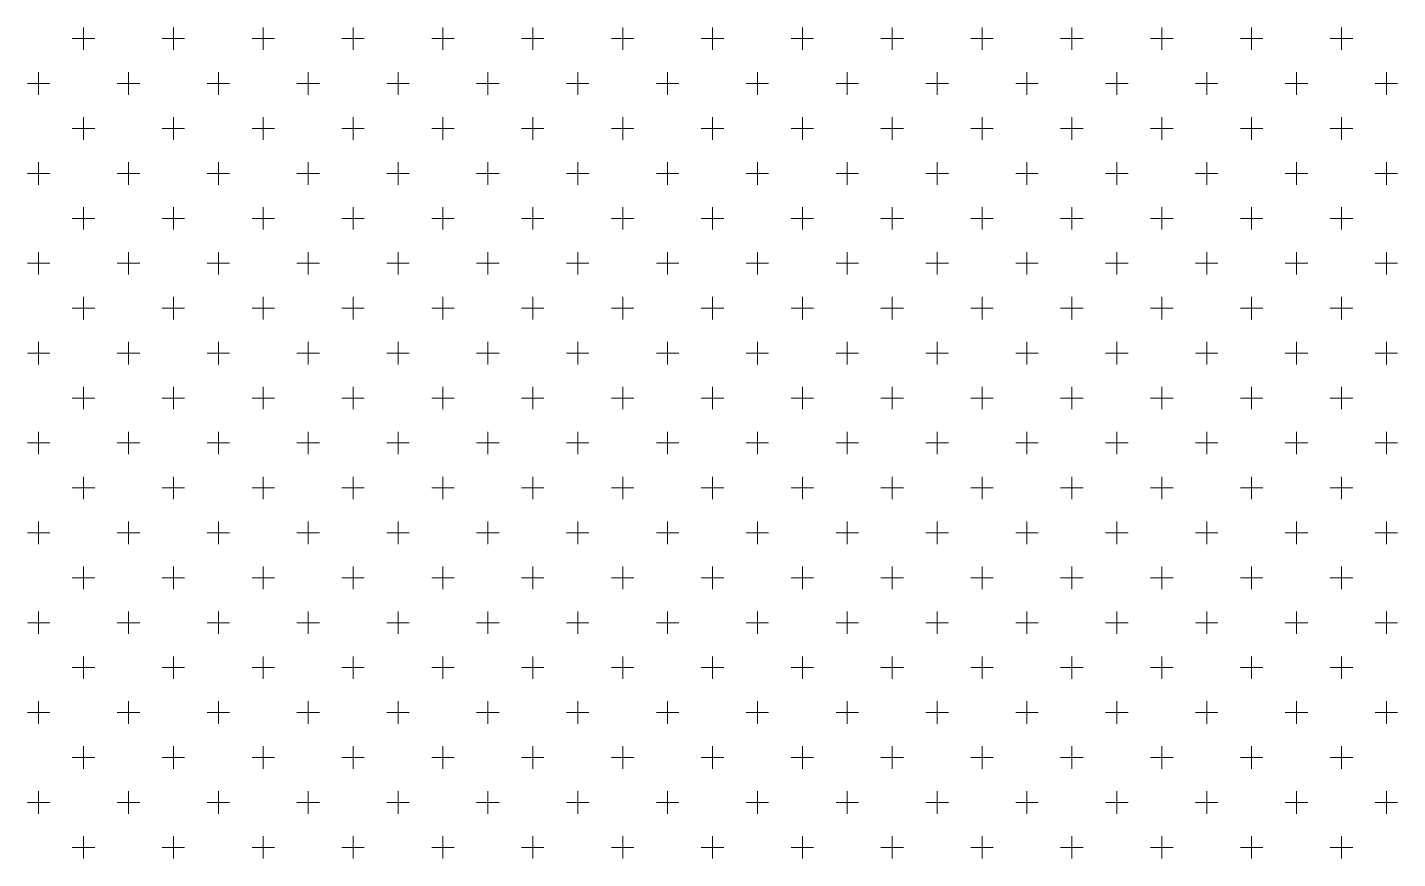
# Model space of a CAD drawing. Header units: metres. Extents: x 476631 to 477421, y 4483749 to 4484052.
# Drawn here: x 477044.38 to 477063.75, y 4483922.8 to 4483934.55 of the extents above; entities that cross this region are included whole.
import ezdxf

# ---------------------------------------------------------------- set-up
doc = ezdxf.new("R2010")
doc.units = ezdxf.units.M
doc.layers.add('PL_PARK', color=97, linetype='Continuous', lineweight=0)

msp = doc.modelspace()

# ---------------------------------------------------------------- linework, layer by layer
at = {"layer": 'PL_PARK', "color": 3, "linetype": 'Continuous'}
for p, q in [((477045.02, 4483934.39), (477045.337, 4483934.39)), ((477045.179, 4483934.231), (477045.179, 4483934.549)), ((477046.29, 4483934.39), (477046.607, 4483934.39)), ((477046.449, 4483934.231), (477046.449, 4483934.549)), ((477047.56, 4483934.39), (477047.877, 4483934.39)), ((477047.719, 4483934.231), (477047.719, 4483934.549)), ((477048.83, 4483934.39), (477049.147, 4483934.39)), ((477048.989, 4483934.231), (477048.989, 4483934.549)), ((477050.1, 4483934.39), (477050.417, 4483934.39)), ((477050.259, 4483934.231), (477050.259, 4483934.549)), ((477051.37, 4483934.39), (477051.687, 4483934.39)), ((477051.529, 4483934.231), (477051.529, 4483934.549)), ((477052.64, 4483934.39), (477052.958, 4483934.39)), ((477052.799, 4483934.231), (477052.799, 4483934.549)), ((477053.91, 4483934.39), (477054.227, 4483934.39)), ((477054.069, 4483934.231), (477054.069, 4483934.549)), ((477055.18, 4483934.39), (477055.497, 4483934.39)), ((477055.339, 4483934.231), (477055.339, 4483934.549)), ((477056.45, 4483934.39), (477056.768, 4483934.39)), ((477056.609, 4483934.231), (477056.609, 4483934.549)), ((477057.72, 4483934.39), (477058.037, 4483934.39)), ((477057.879, 4483934.231), (477057.879, 4483934.549)), ((477058.99, 4483934.39), (477059.308, 4483934.39)), ((477059.149, 4483934.231), (477059.149, 4483934.549)), ((477060.26, 4483934.39), (477060.578, 4483934.39)), ((477060.419, 4483934.231), (477060.419, 4483934.549)), ((477061.53, 4483934.39), (477061.848, 4483934.39)), ((477061.689, 4483934.231), (477061.689, 4483934.549)), ((477062.8, 4483934.39), (477063.118, 4483934.39)), ((477062.959, 4483934.231), (477062.959, 4483934.549)), ((477044.544, 4483933.596), (477044.544, 4483933.914)), ((477045.814, 4483933.596), (477045.814, 4483933.914)), ((477047.084, 4483933.596), (477047.084, 4483933.914)), ((477048.354, 4483933.596), (477048.354, 4483933.914)), ((477049.624, 4483933.596), (477049.624, 4483933.914)), ((477050.894, 4483933.596), (477050.894, 4483933.914)), ((477052.164, 4483933.596), (477052.164, 4483933.914)), ((477053.434, 4483933.596), (477053.434, 4483933.914)), ((477054.704, 4483933.596), (477054.704, 4483933.914)), ((477055.974, 4483933.596), (477055.974, 4483933.914)), ((477057.244, 4483933.596), (477057.244, 4483933.914)), ((477058.514, 4483933.596), (477058.514, 4483933.914)), ((477059.784, 4483933.596), (477059.784, 4483933.914)), ((477061.054, 4483933.596), (477061.054, 4483933.914)), ((477062.324, 4483933.596), (477062.324, 4483933.914)), ((477063.594, 4483933.596), (477063.594, 4483933.914)), ((477044.385, 4483933.755), (477044.702, 4483933.755)), ((477045.655, 4483933.755), (477045.972, 4483933.755)), ((477046.925, 4483933.755), (477047.242, 4483933.755)), ((477048.195, 4483933.755), (477048.512, 4483933.755)), ((477049.465, 4483933.755), (477049.782, 4483933.755)), ((477050.735, 4483933.755), (477051.052, 4483933.755)), ((477052.005, 4483933.755), (477052.322, 4483933.755)), ((477053.275, 4483933.755), (477053.592, 4483933.755)), ((477054.545, 4483933.755), (477054.862, 4483933.755)), ((477055.815, 4483933.755), (477056.132, 4483933.755)), ((477057.085, 4483933.755), (477057.403, 4483933.755)), ((477058.355, 4483933.755), (477058.672, 4483933.755)), ((477059.625, 4483933.755), (477059.943, 4483933.755)), ((477060.895, 4483933.755), (477061.213, 4483933.755)), ((477062.165, 4483933.755), (477062.482, 4483933.755)), ((477063.435, 4483933.755), (477063.753, 4483933.755)), ((477045.179, 4483932.961), (477045.179, 4483933.279)), ((477046.449, 4483932.961), (477046.449, 4483933.279)), ((477047.719, 4483932.961), (477047.719, 4483933.279)), ((477048.989, 4483932.961), (477048.989, 4483933.279)), ((477050.259, 4483932.961), (477050.259, 4483933.279)), ((477051.529, 4483932.961), (477051.529, 4483933.279)), ((477052.799, 4483932.961), (477052.799, 4483933.279)), ((477054.069, 4483932.961), (477054.069, 4483933.279)), ((477055.339, 4483932.961), (477055.339, 4483933.279)), ((477056.609, 4483932.961), (477056.609, 4483933.279)), ((477057.879, 4483932.961), (477057.879, 4483933.279)), ((477059.149, 4483932.961), (477059.149, 4483933.279)), ((477060.419, 4483932.961), (477060.419, 4483933.279)), ((477061.689, 4483932.961), (477061.689, 4483933.279)), ((477062.959, 4483932.961), (477062.959, 4483933.279)), ((477045.02, 4483933.12), (477045.337, 4483933.12)), ((477046.29, 4483933.12), (477046.607, 4483933.12)), ((477047.56, 4483933.12), (477047.877, 4483933.12)), ((477048.83, 4483933.12), (477049.147, 4483933.12)), ((477050.1, 4483933.12), (477050.417, 4483933.12)), ((477051.37, 4483933.12), (477051.687, 4483933.12)), ((477052.64, 4483933.12), (477052.958, 4483933.12)), ((477053.91, 4483933.12), (477054.227, 4483933.12)), ((477055.18, 4483933.12), (477055.497, 4483933.12)), ((477056.45, 4483933.12), (477056.768, 4483933.12)), ((477057.72, 4483933.12), (477058.037, 4483933.12)), ((477058.99, 4483933.12), (477059.308, 4483933.12)), ((477060.26, 4483933.12), (477060.578, 4483933.12)), ((477061.53, 4483933.12), (477061.848, 4483933.12)), ((477062.8, 4483933.12), (477063.118, 4483933.12)), ((477044.544, 4483932.326), (477044.544, 4483932.644)), ((477045.814, 4483932.326), (477045.814, 4483932.644)), ((477047.084, 4483932.326), (477047.084, 4483932.644)), ((477048.354, 4483932.326), (477048.354, 4483932.644)), ((477049.624, 4483932.326), (477049.624, 4483932.644)), ((477050.894, 4483932.326), (477050.894, 4483932.644)), ((477052.164, 4483932.326), (477052.164, 4483932.644)), ((477053.434, 4483932.326), (477053.434, 4483932.644)), ((477054.704, 4483932.326), (477054.704, 4483932.644)), ((477055.974, 4483932.326), (477055.974, 4483932.644)), ((477057.244, 4483932.326), (477057.244, 4483932.644)), ((477058.514, 4483932.326), (477058.514, 4483932.644)), ((477059.784, 4483932.326), (477059.784, 4483932.644)), ((477061.054, 4483932.326), (477061.054, 4483932.644)), ((477062.324, 4483932.326), (477062.324, 4483932.644)), ((477063.594, 4483932.326), (477063.594, 4483932.644)), ((477044.385, 4483932.485), (477044.702, 4483932.485)), ((477045.655, 4483932.485), (477045.972, 4483932.485)), ((477046.925, 4483932.485), (477047.242, 4483932.485)), ((477048.195, 4483932.485), (477048.512, 4483932.485)), ((477049.465, 4483932.485), (477049.782, 4483932.485)), ((477050.735, 4483932.485), (477051.052, 4483932.485)), ((477052.005, 4483932.485), (477052.322, 4483932.485)), ((477053.275, 4483932.485), (477053.592, 4483932.485)), ((477054.545, 4483932.485), (477054.862, 4483932.485)), ((477055.815, 4483932.485), (477056.132, 4483932.485)), ((477057.085, 4483932.485), (477057.403, 4483932.485)), ((477058.355, 4483932.485), (477058.672, 4483932.485)), ((477059.625, 4483932.485), (477059.943, 4483932.485)), ((477060.895, 4483932.485), (477061.213, 4483932.485)), ((477062.165, 4483932.485), (477062.482, 4483932.485)), ((477063.435, 4483932.485), (477063.753, 4483932.485)), ((477045.02, 4483931.85), (477045.337, 4483931.85)), ((477045.179, 4483931.691), (477045.179, 4483932.009)), ((477046.29, 4483931.85), (477046.607, 4483931.85)), ((477046.449, 4483931.691), (477046.449, 4483932.009)), ((477047.56, 4483931.85), (477047.877, 4483931.85)), ((477047.719, 4483931.691), (477047.719, 4483932.009)), ((477048.83, 4483931.85), (477049.147, 4483931.85)), ((477048.989, 4483931.691), (477048.989, 4483932.009)), ((477050.1, 4483931.85), (477050.417, 4483931.85)), ((477050.259, 4483931.691), (477050.259, 4483932.009)), ((477051.37, 4483931.85), (477051.687, 4483931.85)), ((477051.529, 4483931.691), (477051.529, 4483932.009)), ((477052.64, 4483931.85), (477052.958, 4483931.85)), ((477052.799, 4483931.691), (477052.799, 4483932.009)), ((477053.91, 4483931.85), (477054.227, 4483931.85)), ((477054.069, 4483931.691), (477054.069, 4483932.009)), ((477055.18, 4483931.85), (477055.497, 4483931.85)), ((477055.339, 4483931.691), (477055.339, 4483932.009)), ((477056.45, 4483931.85), (477056.768, 4483931.85)), ((477056.609, 4483931.691), (477056.609, 4483932.009)), ((477057.72, 4483931.85), (477058.037, 4483931.85)), ((477057.879, 4483931.691), (477057.879, 4483932.009)), ((477058.99, 4483931.85), (477059.308, 4483931.85)), ((477059.149, 4483931.691), (477059.149, 4483932.009)), ((477060.26, 4483931.85), (477060.578, 4483931.85)), ((477060.419, 4483931.691), (477060.419, 4483932.009)), ((477061.53, 4483931.85), (477061.848, 4483931.85)), ((477061.689, 4483931.691), (477061.689, 4483932.009)), ((477062.8, 4483931.85), (477063.118, 4483931.85)), ((477062.959, 4483931.691), (477062.959, 4483932.009)), ((477044.544, 4483931.056), (477044.544, 4483931.374)), ((477045.814, 4483931.056), (477045.814, 4483931.374)), ((477047.084, 4483931.056), (477047.084, 4483931.374)), ((477048.354, 4483931.056), (477048.354, 4483931.374)), ((477049.624, 4483931.056), (477049.624, 4483931.374)), ((477050.894, 4483931.056), (477050.894, 4483931.374)), ((477052.164, 4483931.056), (477052.164, 4483931.374)), ((477053.434, 4483931.056), (477053.434, 4483931.374)), ((477054.704, 4483931.056), (477054.704, 4483931.374)), ((477055.974, 4483931.056), (477055.974, 4483931.374)), ((477057.244, 4483931.056), (477057.244, 4483931.374)), ((477058.514, 4483931.056), (477058.514, 4483931.374)), ((477059.784, 4483931.056), (477059.784, 4483931.374)), ((477061.054, 4483931.056), (477061.054, 4483931.374)), ((477062.324, 4483931.056), (477062.324, 4483931.374)), ((477063.594, 4483931.056), (477063.594, 4483931.374)), ((477044.385, 4483931.215), (477044.702, 4483931.215)), ((477045.655, 4483931.215), (477045.972, 4483931.215)), ((477046.925, 4483931.215), (477047.242, 4483931.215)), ((477048.195, 4483931.215), (477048.512, 4483931.215)), ((477049.465, 4483931.215), (477049.782, 4483931.215)), ((477050.735, 4483931.215), (477051.052, 4483931.215)), ((477052.005, 4483931.215), (477052.322, 4483931.215)), ((477053.275, 4483931.215), (477053.592, 4483931.215)), ((477054.545, 4483931.215), (477054.862, 4483931.215)), ((477055.815, 4483931.215), (477056.132, 4483931.215)), ((477057.085, 4483931.215), (477057.403, 4483931.215)), ((477058.355, 4483931.215), (477058.672, 4483931.215)), ((477059.625, 4483931.215), (477059.943, 4483931.215)), ((477060.895, 4483931.215), (477061.213, 4483931.215)), ((477062.165, 4483931.215), (477062.482, 4483931.215)), ((477063.435, 4483931.215), (477063.753, 4483931.215)), ((477045.179, 4483930.421), (477045.179, 4483930.739)), ((477046.449, 4483930.421), (477046.449, 4483930.739)), ((477047.719, 4483930.421), (477047.719, 4483930.739)), ((477048.989, 4483930.421), (477048.989, 4483930.739)), ((477050.259, 4483930.421), (477050.259, 4483930.739)), ((477051.529, 4483930.421), (477051.529, 4483930.739)), ((477052.799, 4483930.421), (477052.799, 4483930.739)), ((477054.069, 4483930.421), (477054.069, 4483930.739)), ((477055.339, 4483930.421), (477055.339, 4483930.739)), ((477056.609, 4483930.421), (477056.609, 4483930.739)), ((477057.879, 4483930.421), (477057.879, 4483930.739)), ((477059.149, 4483930.421), (477059.149, 4483930.739)), ((477060.419, 4483930.421), (477060.419, 4483930.739)), ((477061.689, 4483930.421), (477061.689, 4483930.739)), ((477062.959, 4483930.421), (477062.959, 4483930.739)), ((477045.02, 4483930.58), (477045.337, 4483930.58)), ((477046.29, 4483930.58), (477046.607, 4483930.58)), ((477047.56, 4483930.58), (477047.877, 4483930.58)), ((477048.83, 4483930.58), (477049.147, 4483930.58)), ((477050.1, 4483930.58), (477050.417, 4483930.58)), ((477051.37, 4483930.58), (477051.687, 4483930.58)), ((477052.64, 4483930.58), (477052.958, 4483930.58)), ((477053.91, 4483930.58), (477054.227, 4483930.58)), ((477055.18, 4483930.58), (477055.497, 4483930.58)), ((477056.45, 4483930.58), (477056.768, 4483930.58)), ((477057.72, 4483930.58), (477058.037, 4483930.58)), ((477058.99, 4483930.58), (477059.308, 4483930.58)), ((477060.26, 4483930.58), (477060.578, 4483930.58)), ((477061.53, 4483930.58), (477061.848, 4483930.58)), ((477062.8, 4483930.58), (477063.118, 4483930.58)), ((477044.544, 4483929.786), (477044.544, 4483930.104)), ((477045.814, 4483929.786), (477045.814, 4483930.104)), ((477047.084, 4483929.786), (477047.084, 4483930.104)), ((477048.354, 4483929.786), (477048.354, 4483930.104)), ((477049.624, 4483929.786), (477049.624, 4483930.104)), ((477050.894, 4483929.786), (477050.894, 4483930.104)), ((477052.164, 4483929.786), (477052.164, 4483930.104)), ((477053.434, 4483929.786), (477053.434, 4483930.104)), ((477054.704, 4483929.786), (477054.704, 4483930.104)), ((477055.974, 4483929.786), (477055.974, 4483930.104)), ((477057.244, 4483929.786), (477057.244, 4483930.104)), ((477058.514, 4483929.786), (477058.514, 4483930.104)), ((477059.784, 4483929.786), (477059.784, 4483930.104)), ((477061.054, 4483929.786), (477061.054, 4483930.104)), ((477062.324, 4483929.786), (477062.324, 4483930.104)), ((477063.594, 4483929.786), (477063.594, 4483930.104)), ((477044.385, 4483929.945), (477044.702, 4483929.945)), ((477045.655, 4483929.945), (477045.972, 4483929.945)), ((477046.925, 4483929.945), (477047.242, 4483929.945)), ((477048.195, 4483929.945), (477048.512, 4483929.945)), ((477049.465, 4483929.945), (477049.782, 4483929.945)), ((477050.735, 4483929.945), (477051.052, 4483929.945)), ((477052.005, 4483929.945), (477052.322, 4483929.945)), ((477053.275, 4483929.945), (477053.592, 4483929.945)), ((477054.545, 4483929.945), (477054.862, 4483929.945)), ((477055.815, 4483929.945), (477056.132, 4483929.945)), ((477057.085, 4483929.945), (477057.403, 4483929.945)), ((477058.355, 4483929.945), (477058.672, 4483929.945)), ((477059.625, 4483929.945), (477059.943, 4483929.945)), ((477060.895, 4483929.945), (477061.213, 4483929.945)), ((477062.165, 4483929.945), (477062.482, 4483929.945)), ((477063.435, 4483929.945), (477063.753, 4483929.945)), ((477045.179, 4483929.151), (477045.179, 4483929.469)), ((477046.449, 4483929.151), (477046.449, 4483929.469)), ((477047.719, 4483929.151), (477047.719, 4483929.469)), ((477048.989, 4483929.151), (477048.989, 4483929.469)), ((477050.259, 4483929.151), (477050.259, 4483929.469)), ((477051.529, 4483929.151), (477051.529, 4483929.469)), ((477052.799, 4483929.151), (477052.799, 4483929.469)), ((477054.069, 4483929.151), (477054.069, 4483929.469)), ((477055.339, 4483929.151), (477055.339, 4483929.469)), ((477056.609, 4483929.151), (477056.609, 4483929.469)), ((477057.879, 4483929.151), (477057.879, 4483929.469)), ((477059.149, 4483929.151), (477059.149, 4483929.469)), ((477060.419, 4483929.151), (477060.419, 4483929.469)), ((477061.689, 4483929.151), (477061.689, 4483929.469)), ((477062.959, 4483929.151), (477062.959, 4483929.469)), ((477045.02, 4483929.31), (477045.337, 4483929.31)), ((477046.29, 4483929.31), (477046.607, 4483929.31)), ((477047.56, 4483929.31), (477047.877, 4483929.31)), ((477048.83, 4483929.31), (477049.147, 4483929.31)), ((477050.1, 4483929.31), (477050.417, 4483929.31)), ((477051.37, 4483929.31), (477051.687, 4483929.31)), ((477052.64, 4483929.31), (477052.958, 4483929.31)), ((477053.91, 4483929.31), (477054.227, 4483929.31)), ((477055.18, 4483929.31), (477055.497, 4483929.31)), ((477056.45, 4483929.31), (477056.768, 4483929.31)), ((477057.72, 4483929.31), (477058.037, 4483929.31)), ((477058.99, 4483929.31), (477059.308, 4483929.31)), ((477060.26, 4483929.31), (477060.578, 4483929.31)), ((477061.53, 4483929.31), (477061.848, 4483929.31)), ((477062.8, 4483929.31), (477063.118, 4483929.31)), ((477044.544, 4483928.516), (477044.544, 4483928.834)), ((477045.814, 4483928.516), (477045.814, 4483928.834)), ((477047.084, 4483928.516), (477047.084, 4483928.834)), ((477048.354, 4483928.516), (477048.354, 4483928.834)), ((477049.624, 4483928.516), (477049.624, 4483928.834)), ((477050.894, 4483928.516), (477050.894, 4483928.834)), ((477052.164, 4483928.516), (477052.164, 4483928.834)), ((477053.434, 4483928.516), (477053.434, 4483928.834)), ((477054.704, 4483928.516), (477054.704, 4483928.834)), ((477055.974, 4483928.516), (477055.974, 4483928.834)), ((477057.244, 4483928.516), (477057.244, 4483928.834)), ((477058.514, 4483928.516), (477058.514, 4483928.834)), ((477059.784, 4483928.516), (477059.784, 4483928.834)), ((477061.054, 4483928.516), (477061.054, 4483928.834)), ((477062.324, 4483928.516), (477062.324, 4483928.834)), ((477063.594, 4483928.516), (477063.594, 4483928.834)), ((477044.385, 4483928.675), (477044.702, 4483928.675)), ((477045.655, 4483928.675), (477045.972, 4483928.675)), ((477046.925, 4483928.675), (477047.242, 4483928.675)), ((477048.195, 4483928.675), (477048.512, 4483928.675)), ((477049.465, 4483928.675), (477049.782, 4483928.675)), ((477050.735, 4483928.675), (477051.052, 4483928.675)), ((477052.005, 4483928.675), (477052.322, 4483928.675)), ((477053.275, 4483928.675), (477053.592, 4483928.675)), ((477054.545, 4483928.675), (477054.862, 4483928.675)), ((477055.815, 4483928.675), (477056.132, 4483928.675)), ((477057.085, 4483928.675), (477057.403, 4483928.675)), ((477058.355, 4483928.675), (477058.672, 4483928.675)), ((477059.625, 4483928.675), (477059.943, 4483928.675)), ((477060.895, 4483928.675), (477061.213, 4483928.675)), ((477062.165, 4483928.675), (477062.482, 4483928.675)), ((477063.435, 4483928.675), (477063.753, 4483928.675)), ((477045.179, 4483927.881), (477045.179, 4483928.199)), ((477046.449, 4483927.881), (477046.449, 4483928.199)), ((477047.719, 4483927.881), (477047.719, 4483928.199)), ((477048.989, 4483927.881), (477048.989, 4483928.199)), ((477050.259, 4483927.881), (477050.259, 4483928.199)), ((477051.529, 4483927.881), (477051.529, 4483928.199)), ((477052.799, 4483927.881), (477052.799, 4483928.199)), ((477054.069, 4483927.881), (477054.069, 4483928.199)), ((477055.339, 4483927.881), (477055.339, 4483928.199)), ((477056.609, 4483927.881), (477056.609, 4483928.199)), ((477057.879, 4483927.881), (477057.879, 4483928.199)), ((477059.149, 4483927.881), (477059.149, 4483928.199)), ((477060.419, 4483927.881), (477060.419, 4483928.199)), ((477061.689, 4483927.881), (477061.689, 4483928.199)), ((477062.959, 4483927.881), (477062.959, 4483928.199)), ((477045.02, 4483928.04), (477045.337, 4483928.04)), ((477046.29, 4483928.04), (477046.607, 4483928.04)), ((477047.56, 4483928.04), (477047.877, 4483928.04)), ((477048.83, 4483928.04), (477049.147, 4483928.04)), ((477050.1, 4483928.04), (477050.417, 4483928.04)), ((477051.37, 4483928.04), (477051.687, 4483928.04)), ((477052.64, 4483928.04), (477052.958, 4483928.04)), ((477053.91, 4483928.04), (477054.227, 4483928.04)), ((477055.18, 4483928.04), (477055.497, 4483928.04)), ((477056.45, 4483928.04), (477056.768, 4483928.04)), ((477057.72, 4483928.04), (477058.037, 4483928.04)), ((477058.99, 4483928.04), (477059.308, 4483928.04)), ((477060.26, 4483928.04), (477060.578, 4483928.04)), ((477061.53, 4483928.04), (477061.848, 4483928.04)), ((477062.8, 4483928.04), (477063.118, 4483928.04)), ((477044.385, 4483927.405), (477044.702, 4483927.405)), ((477044.544, 4483927.246), (477044.544, 4483927.564)), ((477045.655, 4483927.405), (477045.972, 4483927.405)), ((477045.814, 4483927.246), (477045.814, 4483927.564)), ((477046.925, 4483927.405), (477047.242, 4483927.405)), ((477047.084, 4483927.246), (477047.084, 4483927.564)), ((477048.195, 4483927.405), (477048.512, 4483927.405)), ((477048.354, 4483927.246), (477048.354, 4483927.564)), ((477049.465, 4483927.405), (477049.782, 4483927.405)), ((477049.624, 4483927.246), (477049.624, 4483927.564)), ((477050.735, 4483927.405), (477051.052, 4483927.405)), ((477050.894, 4483927.246), (477050.894, 4483927.564)), ((477052.005, 4483927.405), (477052.322, 4483927.405)), ((477052.164, 4483927.246), (477052.164, 4483927.564)), ((477053.275, 4483927.405), (477053.592, 4483927.405)), ((477053.434, 4483927.246), (477053.434, 4483927.564)), ((477054.545, 4483927.405), (477054.862, 4483927.405)), ((477054.704, 4483927.246), (477054.704, 4483927.564)), ((477055.815, 4483927.405), (477056.132, 4483927.405)), ((477055.974, 4483927.246), (477055.974, 4483927.564)), ((477057.085, 4483927.405), (477057.403, 4483927.405)), ((477057.244, 4483927.246), (477057.244, 4483927.564)), ((477058.355, 4483927.405), (477058.672, 4483927.405)), ((477058.514, 4483927.246), (477058.514, 4483927.564)), ((477059.625, 4483927.405), (477059.943, 4483927.405)), ((477059.784, 4483927.246), (477059.784, 4483927.564)), ((477060.895, 4483927.405), (477061.213, 4483927.405)), ((477061.054, 4483927.246), (477061.054, 4483927.564)), ((477062.165, 4483927.405), (477062.482, 4483927.405)), ((477062.324, 4483927.246), (477062.324, 4483927.564)), ((477063.435, 4483927.405), (477063.753, 4483927.405)), ((477063.594, 4483927.246), (477063.594, 4483927.564)), ((477045.179, 4483926.611), (477045.179, 4483926.929)), ((477046.449, 4483926.611), (477046.449, 4483926.929)), ((477047.719, 4483926.611), (477047.719, 4483926.929)), ((477048.989, 4483926.611), (477048.989, 4483926.929)), ((477050.259, 4483926.611), (477050.259, 4483926.929)), ((477051.529, 4483926.611), (477051.529, 4483926.929)), ((477052.799, 4483926.611), (477052.799, 4483926.929)), ((477054.069, 4483926.611), (477054.069, 4483926.929)), ((477055.339, 4483926.611), (477055.339, 4483926.929)), ((477056.609, 4483926.611), (477056.609, 4483926.929)), ((477057.879, 4483926.611), (477057.879, 4483926.929)), ((477059.149, 4483926.611), (477059.149, 4483926.929)), ((477060.419, 4483926.611), (477060.419, 4483926.929)), ((477061.689, 4483926.611), (477061.689, 4483926.929)), ((477062.959, 4483926.611), (477062.959, 4483926.929)), ((477045.02, 4483926.77), (477045.337, 4483926.77)), ((477046.29, 4483926.77), (477046.607, 4483926.77)), ((477047.56, 4483926.77), (477047.877, 4483926.77)), ((477048.83, 4483926.77), (477049.147, 4483926.77)), ((477050.1, 4483926.77), (477050.417, 4483926.77)), ((477051.37, 4483926.77), (477051.687, 4483926.77)), ((477052.64, 4483926.77), (477052.958, 4483926.77)), ((477053.91, 4483926.77), (477054.227, 4483926.77)), ((477055.18, 4483926.77), (477055.497, 4483926.77)), ((477056.45, 4483926.77), (477056.768, 4483926.77)), ((477057.72, 4483926.77), (477058.037, 4483926.77)), ((477058.99, 4483926.77), (477059.308, 4483926.77)), ((477060.26, 4483926.77), (477060.578, 4483926.77)), ((477061.53, 4483926.77), (477061.848, 4483926.77)), ((477062.8, 4483926.77), (477063.118, 4483926.77)), ((477044.544, 4483925.976), (477044.544, 4483926.294)), ((477045.814, 4483925.976), (477045.814, 4483926.294)), ((477047.084, 4483925.976), (477047.084, 4483926.294)), ((477048.354, 4483925.976), (477048.354, 4483926.294)), ((477049.624, 4483925.976), (477049.624, 4483926.294)), ((477050.894, 4483925.976), (477050.894, 4483926.294)), ((477052.164, 4483925.976), (477052.164, 4483926.294)), ((477053.434, 4483925.976), (477053.434, 4483926.294)), ((477054.704, 4483925.976), (477054.704, 4483926.294)), ((477055.974, 4483925.976), (477055.974, 4483926.294)), ((477057.244, 4483925.976), (477057.244, 4483926.294)), ((477058.514, 4483925.976), (477058.514, 4483926.294)), ((477059.784, 4483925.976), (477059.784, 4483926.294)), ((477061.054, 4483925.976), (477061.054, 4483926.294)), ((477062.324, 4483925.976), (477062.324, 4483926.294)), ((477063.594, 4483925.976), (477063.594, 4483926.294)), ((477044.385, 4483926.135), (477044.702, 4483926.135)), ((477045.655, 4483926.135), (477045.972, 4483926.135)), ((477046.925, 4483926.135), (477047.242, 4483926.135)), ((477048.195, 4483926.135), (477048.512, 4483926.135)), ((477049.465, 4483926.135), (477049.782, 4483926.135)), ((477050.735, 4483926.135), (477051.052, 4483926.135)), ((477052.005, 4483926.135), (477052.322, 4483926.135)), ((477053.275, 4483926.135), (477053.592, 4483926.135)), ((477054.545, 4483926.135), (477054.862, 4483926.135)), ((477055.815, 4483926.135), (477056.132, 4483926.135)), ((477057.085, 4483926.135), (477057.403, 4483926.135)), ((477058.355, 4483926.135), (477058.672, 4483926.135)), ((477059.625, 4483926.135), (477059.943, 4483926.135)), ((477060.895, 4483926.135), (477061.213, 4483926.135)), ((477062.165, 4483926.135), (477062.482, 4483926.135)), ((477063.435, 4483926.135), (477063.753, 4483926.135)), ((477045.179, 4483925.341), (477045.179, 4483925.659)), ((477046.449, 4483925.341), (477046.449, 4483925.659)), ((477047.719, 4483925.341), (477047.719, 4483925.659)), ((477048.989, 4483925.341), (477048.989, 4483925.659)), ((477050.259, 4483925.341), (477050.259, 4483925.659)), ((477051.529, 4483925.341), (477051.529, 4483925.659)), ((477052.799, 4483925.341), (477052.799, 4483925.659)), ((477054.069, 4483925.341), (477054.069, 4483925.659)), ((477055.339, 4483925.341), (477055.339, 4483925.659)), ((477056.609, 4483925.341), (477056.609, 4483925.659)), ((477057.879, 4483925.341), (477057.879, 4483925.659)), ((477059.149, 4483925.341), (477059.149, 4483925.659)), ((477060.419, 4483925.341), (477060.419, 4483925.659)), ((477061.689, 4483925.341), (477061.689, 4483925.659)), ((477062.959, 4483925.341), (477062.959, 4483925.659)), ((477045.02, 4483925.5), (477045.337, 4483925.5)), ((477046.29, 4483925.5), (477046.607, 4483925.5)), ((477047.56, 4483925.5), (477047.877, 4483925.5)), ((477048.83, 4483925.5), (477049.147, 4483925.5)), ((477050.1, 4483925.5), (477050.417, 4483925.5)), ((477051.37, 4483925.5), (477051.687, 4483925.5)), ((477052.64, 4483925.5), (477052.958, 4483925.5)), ((477053.91, 4483925.5), (477054.227, 4483925.5)), ((477055.18, 4483925.5), (477055.497, 4483925.5)), ((477056.45, 4483925.5), (477056.768, 4483925.5)), ((477057.72, 4483925.5), (477058.037, 4483925.5)), ((477058.99, 4483925.5), (477059.308, 4483925.5)), ((477060.26, 4483925.5), (477060.578, 4483925.5)), ((477061.53, 4483925.5), (477061.848, 4483925.5)), ((477062.8, 4483925.5), (477063.118, 4483925.5)), ((477044.544, 4483924.706), (477044.544, 4483925.024)), ((477045.814, 4483924.706), (477045.814, 4483925.024)), ((477047.084, 4483924.706), (477047.084, 4483925.024)), ((477048.354, 4483924.706), (477048.354, 4483925.024)), ((477049.624, 4483924.706), (477049.624, 4483925.024)), ((477050.894, 4483924.706), (477050.894, 4483925.024)), ((477052.164, 4483924.706), (477052.164, 4483925.024)), ((477053.434, 4483924.706), (477053.434, 4483925.024)), ((477054.704, 4483924.706), (477054.704, 4483925.024)), ((477055.974, 4483924.706), (477055.974, 4483925.024)), ((477057.244, 4483924.706), (477057.244, 4483925.024)), ((477058.514, 4483924.706), (477058.514, 4483925.024)), ((477059.784, 4483924.706), (477059.784, 4483925.024)), ((477061.054, 4483924.706), (477061.054, 4483925.024)), ((477062.324, 4483924.706), (477062.324, 4483925.024)), ((477063.594, 4483924.706), (477063.594, 4483925.024)), ((477044.385, 4483924.865), (477044.702, 4483924.865)), ((477045.655, 4483924.865), (477045.972, 4483924.865)), ((477046.925, 4483924.865), (477047.242, 4483924.865)), ((477048.195, 4483924.865), (477048.512, 4483924.865)), ((477049.465, 4483924.865), (477049.782, 4483924.865)), ((477050.735, 4483924.865), (477051.052, 4483924.865)), ((477052.005, 4483924.865), (477052.322, 4483924.865)), ((477053.275, 4483924.865), (477053.592, 4483924.865)), ((477054.545, 4483924.865), (477054.862, 4483924.865)), ((477055.815, 4483924.865), (477056.132, 4483924.865)), ((477057.085, 4483924.865), (477057.403, 4483924.865)), ((477058.355, 4483924.865), (477058.672, 4483924.865)), ((477059.625, 4483924.865), (477059.943, 4483924.865)), ((477060.895, 4483924.865), (477061.213, 4483924.865)), ((477062.165, 4483924.865), (477062.482, 4483924.865)), ((477063.435, 4483924.865), (477063.753, 4483924.865)), ((477045.179, 4483924.071), (477045.179, 4483924.389)), ((477046.449, 4483924.071), (477046.449, 4483924.389)), ((477047.719, 4483924.071), (477047.719, 4483924.389)), ((477048.989, 4483924.071), (477048.989, 4483924.389)), ((477050.259, 4483924.071), (477050.259, 4483924.389)), ((477051.529, 4483924.071), (477051.529, 4483924.389)), ((477052.799, 4483924.071), (477052.799, 4483924.389)), ((477054.069, 4483924.071), (477054.069, 4483924.389)), ((477055.339, 4483924.071), (477055.339, 4483924.389)), ((477056.609, 4483924.071), (477056.609, 4483924.389)), ((477057.879, 4483924.071), (477057.879, 4483924.389)), ((477059.149, 4483924.071), (477059.149, 4483924.389)), ((477060.419, 4483924.071), (477060.419, 4483924.389)), ((477061.689, 4483924.071), (477061.689, 4483924.389)), ((477062.959, 4483924.071), (477062.959, 4483924.389)), ((477045.02, 4483924.23), (477045.337, 4483924.23)), ((477046.29, 4483924.23), (477046.607, 4483924.23)), ((477047.56, 4483924.23), (477047.877, 4483924.23)), ((477048.83, 4483924.23), (477049.147, 4483924.23)), ((477050.1, 4483924.23), (477050.417, 4483924.23)), ((477051.37, 4483924.23), (477051.687, 4483924.23)), ((477052.64, 4483924.23), (477052.958, 4483924.23)), ((477053.91, 4483924.23), (477054.227, 4483924.23)), ((477055.18, 4483924.23), (477055.497, 4483924.23)), ((477056.45, 4483924.23), (477056.768, 4483924.23)), ((477057.72, 4483924.23), (477058.037, 4483924.23)), ((477058.99, 4483924.23), (477059.308, 4483924.23)), ((477060.26, 4483924.23), (477060.578, 4483924.23)), ((477061.53, 4483924.23), (477061.848, 4483924.23)), ((477062.8, 4483924.23), (477063.118, 4483924.23)), ((477044.544, 4483923.436), (477044.544, 4483923.754)), ((477045.814, 4483923.436), (477045.814, 4483923.754)), ((477047.084, 4483923.436), (477047.084, 4483923.754)), ((477048.354, 4483923.436), (477048.354, 4483923.754)), ((477049.624, 4483923.436), (477049.624, 4483923.754)), ((477050.894, 4483923.436), (477050.894, 4483923.754)), ((477052.164, 4483923.436), (477052.164, 4483923.754)), ((477053.434, 4483923.436), (477053.434, 4483923.754)), ((477054.704, 4483923.436), (477054.704, 4483923.754)), ((477055.974, 4483923.436), (477055.974, 4483923.754)), ((477057.244, 4483923.436), (477057.244, 4483923.754)), ((477058.514, 4483923.436), (477058.514, 4483923.754)), ((477059.784, 4483923.436), (477059.784, 4483923.754)), ((477061.054, 4483923.436), (477061.054, 4483923.754)), ((477062.324, 4483923.436), (477062.324, 4483923.754)), ((477063.594, 4483923.436), (477063.594, 4483923.754)), ((477044.385, 4483923.595), (477044.702, 4483923.595)), ((477045.655, 4483923.595), (477045.972, 4483923.595)), ((477046.925, 4483923.595), (477047.242, 4483923.595)), ((477048.195, 4483923.595), (477048.512, 4483923.595)), ((477049.465, 4483923.595), (477049.782, 4483923.595)), ((477050.735, 4483923.595), (477051.052, 4483923.595)), ((477052.005, 4483923.595), (477052.322, 4483923.595)), ((477053.275, 4483923.595), (477053.592, 4483923.595)), ((477054.545, 4483923.595), (477054.862, 4483923.595)), ((477055.815, 4483923.595), (477056.132, 4483923.595)), ((477057.085, 4483923.595), (477057.403, 4483923.595)), ((477058.355, 4483923.595), (477058.672, 4483923.595)), ((477059.625, 4483923.595), (477059.943, 4483923.595)), ((477060.895, 4483923.595), (477061.213, 4483923.595)), ((477062.165, 4483923.595), (477062.482, 4483923.595)), ((477063.435, 4483923.595), (477063.753, 4483923.595)), ((477045.02, 4483922.96), (477045.337, 4483922.96)), ((477045.179, 4483922.801), (477045.179, 4483923.119)), ((477046.29, 4483922.96), (477046.607, 4483922.96)), ((477046.449, 4483922.801), (477046.449, 4483923.119)), ((477047.56, 4483922.96), (477047.877, 4483922.96)), ((477047.719, 4483922.801), (477047.719, 4483923.119)), ((477048.83, 4483922.96), (477049.147, 4483922.96)), ((477048.989, 4483922.801), (477048.989, 4483923.119)), ((477050.1, 4483922.96), (477050.417, 4483922.96)), ((477050.259, 4483922.801), (477050.259, 4483923.119)), ((477051.37, 4483922.96), (477051.687, 4483922.96)), ((477051.529, 4483922.801), (477051.529, 4483923.119)), ((477052.64, 4483922.96), (477052.958, 4483922.96)), ((477052.799, 4483922.801), (477052.799, 4483923.119)), ((477053.91, 4483922.96), (477054.227, 4483922.96)), ((477054.069, 4483922.801), (477054.069, 4483923.119)), ((477055.18, 4483922.96), (477055.497, 4483922.96)), ((477055.339, 4483922.801), (477055.339, 4483923.119)), ((477056.45, 4483922.96), (477056.768, 4483922.96)), ((477056.609, 4483922.801), (477056.609, 4483923.119)), ((477057.72, 4483922.96), (477058.037, 4483922.96)), ((477057.879, 4483922.801), (477057.879, 4483923.119)), ((477058.99, 4483922.96), (477059.308, 4483922.96)), ((477059.149, 4483922.801), (477059.149, 4483923.119)), ((477060.26, 4483922.96), (477060.578, 4483922.96)), ((477060.419, 4483922.801), (477060.419, 4483923.119)), ((477061.53, 4483922.96), (477061.848, 4483922.96)), ((477061.689, 4483922.801), (477061.689, 4483923.119)), ((477062.8, 4483922.96), (477063.118, 4483922.96)), ((477062.959, 4483922.801), (477062.959, 4483923.119))]:
    msp.add_line(p, q, dxfattribs=at)

doc.saveas('drawing.dxf')
